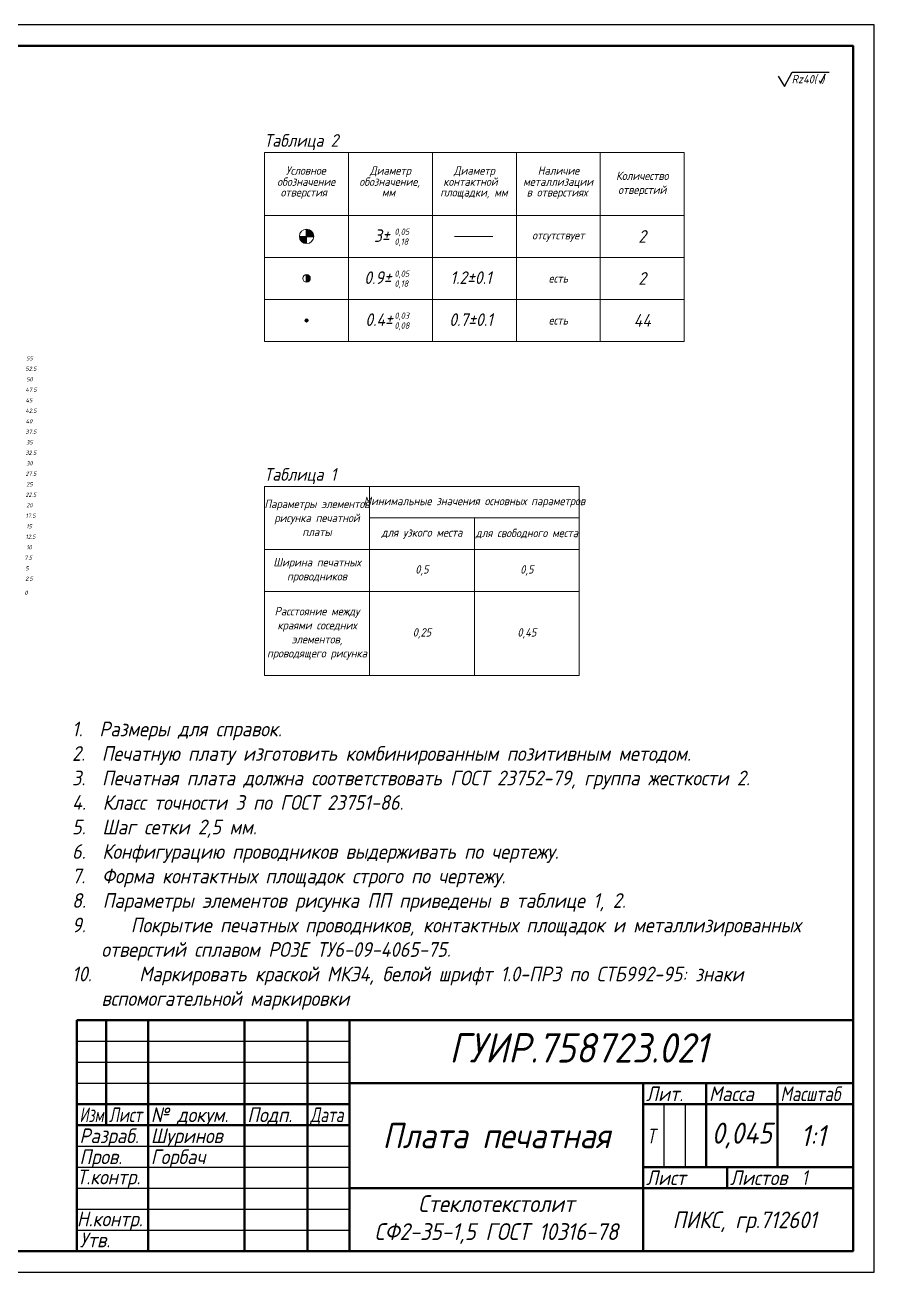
# Model space of a CAD drawing. Header units: millimetres. Extents: x -963 to 6509, y -1367 to 453.
# Drawn here: x 217.7 to 420, y -325.9 to -28.9 of the extents above; entities that cross this region are included whole.
import ezdxf

# ---------------------------------------------------------------- set-up
doc = ezdxf.new("R2010")
doc.units = ezdxf.units.MM
doc.header["$LTSCALE"] = 0.5
doc.layers.get('0').update_dxf_attribs({"lineweight": 60})
doc.layers.get('Defpoints').update_dxf_attribs({"color": 5})
doc.layers.add('2-штриховка', color=7, linetype='Continuous', true_color=0x00c7c7)
doc.layers.add('4-текст', color=7, linetype='Continuous', true_color=0x00ad00)
doc.layers.add('3-размеры', color=6, linetype='Continuous')
doc.layers.add('Для ПП', color=30, linetype='Continuous', lineweight=20)
doc.styles.add('5', font='isocpeui.ttf', dxfattribs={"width": 0.9, "height": 5})
doc.styles.get("Standard").update_dxf_attribs({"font": 'isocpeui.ttf', "width": 0.9})

msp = doc.modelspace()

# ---------------------------------------------------------------- hatches: boundary and pattern name
at = {"layer": '2-штриховка'}
h = msp.add_hatch(color=0, dxfattribs=at)
h.dxf.hatch_style = 1
h.paths.add_polyline_path([(284.768, -77.528), (284.768, -79.242), (286.482, -79.242, 0.4142136)])
h.paths.add_polyline_path([(284.768, -80.956), (284.768, -79.242), (283.054, -79.242, 0.4142136)])
h = msp.add_hatch(color=0, dxfattribs=at)
h.dxf.hatch_style = 1
h.paths.add_polyline_path([(284.768, -88.342), (284.768, -90.142, 0.4142136), (285.668, -89.242, 0.4142136)])
h = msp.add_hatch(color=0, dxfattribs=at)
h.dxf.hatch_style = 1
h.paths.add_polyline_path([(284.368, -99.242, 1), (285.168, -99.242, 1)])

# ---------------------------------------------------------------- linework, layer by layer
at = {"color": 0, "lineweight": 60}
for p, q in [((415, -265.881), (230, -265.881)), ((230, -320.881), (230, -265.881)), ((237, -265.881), (237, -290.881)), ((247, -320.881), (247, -265.881)), ((270, -265.881), (270, -320.881)), ((285, -320.881), (285, -265.881)), ((295, -265.881), (295, -320.881)), ((295, -280.881), (415, -280.881)), ((365, -320.881), (365, -280.881)), ((380, -280.881), (380, -300.881)), ((397, -300.881), (397, -280.881)), ((230, -285.881), (295, -285.881)), ((365, -285.881), (415, -285.881)), ((230, -290.881), (295, -290.881)), ((365, -300.881), (415, -300.881)), ((385, -305.881), (385, -300.881)), ((295, -305.881), (415, -305.881))]:
    msp.add_line(p, q, dxfattribs=at)
at = {"color": 0, "lineweight": -3}
for p, q in [((230, -270.881), (295, -270.881)), ((230, -275.881), (295, -275.881)), ((230, -280.881), (295, -280.881)), ((370, -300.881), (370, -285.881)), ((375, -285.881), (375, -300.881)), ((230, -295.881), (295, -295.881)), ((230, -300.881), (295, -300.881)), ((230, -305.881), (295, -305.881)), ((230, -310.881), (295, -310.881)), ((230, -315.881), (295, -315.881))]:
    msp.add_line(p, q, dxfattribs=at)
at = {"color": 0}
msp.add_line((365, -280.881), (365, -285.881), dxfattribs=at)
at = {"color": 0, "lineweight": 60}
msp.add_lwpolyline([(20, -320.881), (415, -320.881), (415, -33.881), (20, -33.881)], close=True, dxfattribs=at)
at = {"layer": '3-размеры', "color": 0}
for p, q in [((397.16, -41.044), (398.686, -43.505)), ((398.686, -43.505), (400.492, -40.11)), ((400.492, -40.11), (409.288, -40.11)), ((407.248, -42.729), (408.409, -40.491)), ((406.893, -42.148), (407.248, -42.729))]:
    msp.add_line(p, q, dxfattribs=at)
at = {"layer": '4-текст', "color": 0}
for p, q in [((283.054, -79.242), (286.482, -79.242)), ((284.768, -80.956), (284.768, -77.528)), ((284.768, -90.142), (284.768, -88.342))]:
    msp.add_line(p, q, dxfattribs=at)
at = {"layer": 'Defpoints', "color": 0}
msp.add_lwpolyline([(0, -325.881), (420, -325.881), (420, -28.881), (0, -28.881)], close=True, dxfattribs=at)
msp.add_lwpolyline([(0, -325.881), (420, -325.881), (420, -28.881), (0, -28.881)], close=True, dxfattribs=at)
at = {"layer": 'Для ПП', "color": 0}
for p, q in [((274.768, -59.242), (274.768, -104.242)), ((374.768, -59.242), (274.768, -59.242)), ((274.768, -59.242), (294.768, -59.242)), ((274.768, -59.242), (274.768, -74.242)), ((294.768, -59.242), (294.768, -104.242)), ((314.768, -104.242), (314.768, -59.242)), ((314.768, -59.242), (334.768, -59.242)), ((334.768, -59.242), (334.768, -104.242)), ((354.768, -104.242), (354.768, -59.242)), ((374.768, -104.242), (374.768, -59.242)), ((274.768, -74.242), (374.768, -74.242)), ((374.768, -74.242), (374.768, -84.242)), ((319.996, -79.242), (329.172, -79.242)), ((374.768, -84.242), (274.768, -84.242)), ((274.768, -84.242), (274.768, -94.242)), ((274.768, -94.242), (374.768, -94.242)), ((374.768, -94.242), (374.768, -104.242)), ((374.768, -104.242), (274.768, -104.242)), ((274.768, -138.778), (274.768, -183.778)), ((349.768, -138.778), (274.768, -138.778)), ((274.768, -138.778), (274.768, -153.778)), ((274.768, -138.778), (299.768, -138.778)), ((299.768, -138.778), (299.768, -183.778)), ((349.768, -183.778), (349.768, -138.778)), ((299.768, -146.278), (349.768, -146.278)), ((324.768, -183.778), (324.768, -146.278)), ((274.768, -153.778), (349.768, -153.778)), ((349.768, -153.778), (349.768, -163.778)), ((349.768, -163.778), (274.768, -163.778)), ((274.768, -183.778), (349.768, -183.778)), ((299.768, -183.778), (324.768, -183.778))]:
    msp.add_line(p, q, dxfattribs=at)
for centre, radius in [((284.768, -79.242), 1.714), ((284.768, -89.242), 0.9), ((284.768, -99.242), 0.4)]:
    msp.add_circle(centre, radius, dxfattribs=at)

# ---------------------------------------------------------------- texts
at = {"layer": '4-текст', "color": 0, "width": 0.9}
for s, height, p in [('Rz40( )', 2, (400.378, -42.789)), ('Таблица 2', 3, (274.681, -57.887)), ('обозначение', 2, (277.781, -67.206)), ('Условное', 2, (279.858, -64.556)), ('обозначение,', 2, (297.355, -67.206)), ('Диаметр', 2, (299.858, -64.556)), ('контактной', 2, (317.355, -67.206)), ('Диаметр', 2, (319.858, -64.556)), ('Наличие', 2, (339.858, -64.556)), ('металлизации', 2, (336.392, -67.206)), ('отверстия', 2, (278.584, -69.746)), ('мм', 2, (302.717, -69.746)), ('площадки, мм', 2, (316.619, -69.746)), ('в отверстиях', 2, (337.222, -69.746)), ('3%%P', 3, (300.833, -80.563)), ('0,05', 1.5, (305.727, -78.871)), ('0,18', 1.5, (305.727, -81.229)), ('0.9%%P', 3, (298.517, -90.563)), ('0,05', 1.5, (305.727, -88.871)), ('1.2%%P0.1', 3, (319.042, -90.563)), ('0,18', 1.5, (305.727, -91.229)), ('0.4%%P', 3, (298.773, -100.563)), ('0,03', 1.5, (305.727, -98.871)), ('0.7%%P0.1', 3, (318.773, -100.563)), ('0,08', 1.5, (305.727, -101.229)), ('Таблица 1', 3, (274.681, -137.422))]:
    msp.add_text(s, height=height, dxfattribs=at).set_placement(p)
at = {"layer": '4-текст', "color": 0, "lineweight": -3}
for s, width, p in [('Лит.', 0.9, (365.671, -285.179)), ('Масса', 0.9, (380.671, -285.179)), ('Масштаб', 0.8, (397.671, -285.179)), ('Изм.', 0.7, (230.671, -290.179)), ('Лист', 0.75, (237.671, -290.179)), ('№ докум.', 0.9, (247.671, -290.179)), ('Подп.', 0.9, (270.671, -290.179)), ('Дата', 0.75, (285.671, -290.179)), ('Разраб.', 0.9, (230.671, -295.179)), ('Шуринов', 0.9, (247.671, -295.179)), ('Пров.', 0.9, (230.671, -300.179)), ('Горбач', 0.9, (247.671, -300.179)), ('Лист', 0.9, (365.671, -305.179)), ('Листов', 0.9, (385.671, -305.179))]:
    msp.add_text(s, height=3.5, dxfattribs=dict(at, width=width)).set_placement(p)
at = {"layer": '4-текст', "color": 0, "linetype": 'Continuous', "width": 0.8}
for s, p in [('T', (365.781, -295.26)), ('1', (402.767, -305.138))]:
    msp.add_text(s, height=3.5, dxfattribs=at).set_placement(p)
at = {"layer": '4-текст', "color": 0, "linetype": 'Continuous', "lineweight": -3, "width": 0.9}
for s, p in [('Т.контр.', (230.048, -304.986)), ('Н.контр.', (230.048, -314.986)), ('Утв.', (230.719, -319.986))]:
    msp.add_text(s, height=3.5, dxfattribs=at).set_placement(p)
at = {"layer": '4-текст', "color": 0}
for s, width, insert, char_height, attachment_point in [('\\pxqc;Количество \\Pотверстий', 20, (364.768, -66.742), 2, 5), ('отсутствует', 20, (344.768, -79.242), 2, 5), ('\\pxqc;2', 20, (364.768, -79.242), 3, 5), ('\\pxqc;есть', 20, (344.768, -89.242), 2, 5), ('\\pxqc;2', 20, (364.768, -89.242), 3, 5), ('\\pxqc;44', 20, (364.768, -99.242), 3, 5), ('\\pxqc;есть', 20, (344.768, -99.242), 2, 5), ('\\pxqc;Параметры элементов рисунка печатной платы', 25, (287.268, -146.278), 2, 5), ('\\pxqc;Минимальные значения основных параметров', 50, (324.768, -142.528), 2, 5), ('\\pxqc;для узкого места', 25, (312.268, -150.028), 2, 5), ('\\pxqc;для свободного места', 25, (337.268, -150.028), 2, 5), ('\\pxqc;Ширина печатных проводников', 25, (287.268, -158.778), 2, 5), ('\\pxqc;0,5', 25, (312.268, -158.778), 2, 5), ('\\pxqc;0,5', 25, (337.268, -158.778), 2, 5), ('\\pxqc;Расстояние между краями соседних элементов, проводящего рисунка', 25, (287.268, -173.778), 2, 5), ('\\pxqc;0,25', 25, (312.268, -173.778), 2, 5), ('\\pxqc;0,45', 25, (337.268, -173.778), 2, 5), ('\\pxi-2,l2,ql;1.  Размеры для справок.\\P2.  Печатную плату изготовить комбинированным позитивным методом.\\P3.  Печатная плата должна соответствовать ГОСТ 23752-79, группа жесткости 2.\\P4.  Класс точности 3 по ГОСТ 23751-86.\\P5.  Шаг сетки 2,5 мм.\\P6.  Конфигурацию проводников выдерживать по чертежу.\\P7.  Форма контактных площадок строго по чертежу.\\P8.  Параметры элементов рисунка ПП приведены в таблице 1, 2.\\P9.^IПокрытие печатных проводников, контактных площадок и металлизированных отверстий сплавом РОЗЕ ТУ6-09-4065-75.\\P10.^I Маркировать краской МКЭ4, белой шрифт 1.0-ПР3 по СТБ992-95: знаки вспомогательной маркировки', 178.68072, (318.229, -194.804), 3.5, 2), ('\\pxqc;Плата печатная', 70, (330, -293.381), 6, 5), ('\\pxqc;0,045', 17, (388.5, -293.381), 5, 5), ('\\pxqc;1:1', 17, (405.5, -293.381), 5, 5), ('Стеклотекстолит\\P\\pxqc;СФ2-35-1,5 ГОСТ 10316-78', 70, (330, -313.381), 4, 5)]:
    msp.add_mtext_dynamic_manual_height_columns(s, width=width, gutter_width=10, heights=[0], dxfattribs=dict(at, insert=insert, char_height=char_height, attachment_point=attachment_point))
at = {"layer": '4-текст', "color": 0, "insert": (318.794, -268.99), "char_height": 7, "attachment_point": 1, "style": '5'}
msp.add_mtext_dynamic_manual_height_columns('ГУИР.758723.021', width=7, gutter_width=19.853, heights=[8.693], dxfattribs=at)
at = {"layer": '4-текст', "color": 0, "insert": (371.999, -311.466), "char_height": 3.97061, "attachment_point": 1}
msp.add_mtext('ПИКС, гр.712601', dxfattribs=at)
at = {"layer": 'Для ПП', "color": 0, "width": 0.9}
for s, p in [('55', (217.974, -108.768)), ('52.5', (217.774, -111.268)), ('50', (218, -113.768)), ('47.5', (217.779, -116.268)), ('45', (217.833, -118.768)), ('42.5', (217.78, -121.268)), ('40', (217.859, -123.768)), ('37.5', (217.774, -126.268)), ('32.5', (217.774, -131.268)), ('35', (217.974, -128.768)), ('30', (218, -133.768)), ('27.5', (217.774, -136.268)), ('25', (217.974, -138.768)), ('22.5', (217.774, -141.268)), ('17.5', (217.795, -146.268)), ('20', (218, -143.768)), ('15', (217.995, -148.768)), ('12.5', (217.795, -151.268)), ('10', (218.021, -153.768)), ('7.5', (217.512, -156.268)), ('2.5', (217.695, -161.268)), ('5', (217.787, -158.768)), ('0', (217.589, -164.607))]:
    msp.add_text(s, height=1, dxfattribs=at).set_placement(p)

doc.saveas('drawing.dxf')
